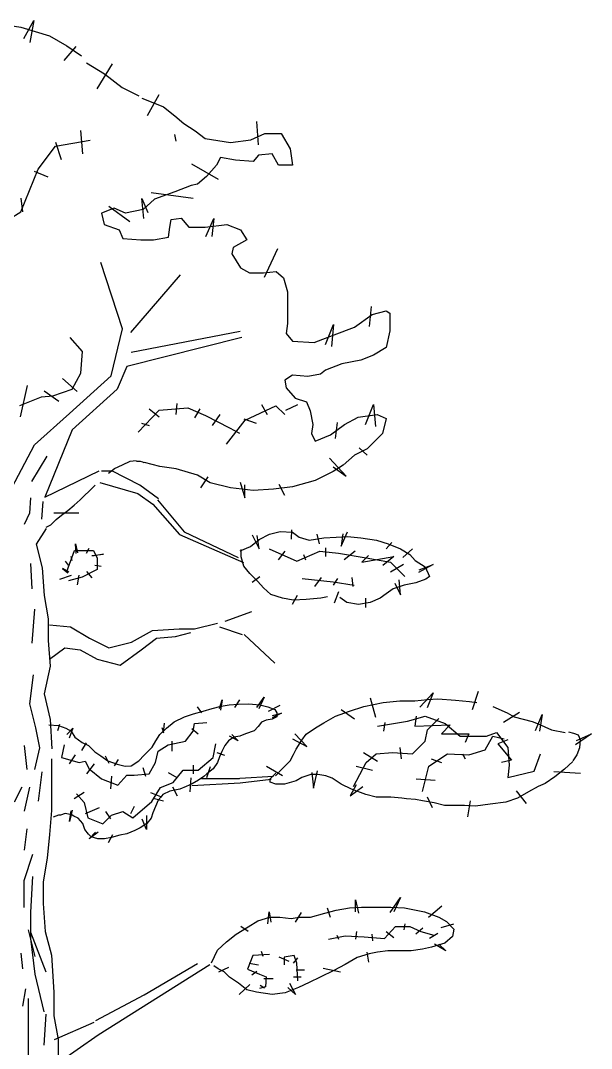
# Model space of a CAD drawing. Extents: x -2.43 to 2.41, y -0.04 to 6.77.
# Drawn here: x 0.241 to 1.861, y 3.659 to 6.574 of the extents above; entities that cross this region are included whole.
import ezdxf

# ---------------------------------------------------------------- set-up
doc = ezdxf.new("R2010")
doc.units = 0
doc.header["$LTSCALE"] = 25
doc.header["$MEASUREMENT"] = 0
doc.layers.get('0').update_dxf_attribs({"linetype": 'CONTINUOUS'})

msp = doc.modelspace()

# ---------------------------------------------------------------- linework, layer by layer
for p, q in [((0.2003, 6.5623), (0.2425, 6.5552)), ((0.2508, 6.5231), (0.2791, 6.5741)), ((0.2791, 6.5741), (0.2678, 6.5117)), ((0.2425, 6.5552), (0.3234, 6.5306)), ((0.3234, 6.5306), (0.3726, 6.5025)), ((0.3726, 6.5025), (0.4148, 6.4743)), ((0.3982, 6.5004), (0.3642, 6.4607)), ((0.4284, 6.4541), (0.4791, 6.4229)), ((0.4591, 6.3802), (0.5027, 6.451)), ((0.4791, 6.4229), (0.5297, 6.3839)), ((0.5297, 6.3839), (0.5765, 6.3605)), ((0.6334, 6.3638), (0.6007, 6.3039)), ((0.5858, 6.3544), (0.6217, 6.34)), ((0.6217, 6.34), (0.6468, 6.3292)), ((0.6468, 6.3292), (0.6791, 6.3041)), ((0.6791, 6.3041), (0.7043, 6.2825)), ((0.7043, 6.2825), (0.7365, 6.261)), ((0.9167, 6.2221), (0.9112, 6.2875)), ((0.4118, 6.2622), (0.4173, 6.1963)), ((0.6777, 6.2513), (0.6816, 6.2318)), ((0.7365, 6.261), (0.7653, 6.2395)), ((0.7653, 6.2395), (0.837, 6.2287)), ((0.8944, 6.2359), (0.9339, 6.2538)), ((0.9339, 6.2538), (0.9806, 6.2538)), ((0.9806, 6.2538), (1.0057, 6.2107)), ((0.2912, 6.1524), (0.3405, 6.2183)), ((0.3405, 6.2183), (0.4392, 6.2347)), ((0.3405, 6.2292), (0.357, 6.1798)), ((0.837, 6.2287), (0.8944, 6.2359)), ((1.0057, 6.2107), (1.0128, 6.1641)), ((0.8083, 6.1856), (0.7975, 6.1641)), ((0.8514, 6.1784), (0.8083, 6.1856)), ((0.916, 6.1928), (0.9016, 6.1748)), ((0.9554, 6.1964), (0.916, 6.1928)), ((0.9734, 6.1641), (0.9554, 6.1964)), ((0.2418, 6.0317), (0.2912, 6.1524)), ((0.726, 6.1676), (0.8023, 6.124)), ((0.7975, 6.1641), (0.7688, 6.1317)), ((0.9016, 6.1748), (0.8514, 6.1784)), ((1.0128, 6.1641), (0.9734, 6.1641)), ((0.2802, 6.1469), (0.3186, 6.1305)), ((0.7688, 6.1317), (0.7437, 6.1102)), ((0.7258, 6.1066), (0.6791, 6.0887)), ((0.7437, 6.1102), (0.7258, 6.1066)), ((0.2418, 6.0701), (0.2473, 6.0317)), ((0.5909, 6.0125), (0.5852, 6.0693)), ((0.5852, 6.0693), (0.6022, 6.0295)), ((0.6217, 6.0671), (0.5894, 6.0384)), ((0.7315, 6.0695), (0.6116, 6.0858)), ((0.6791, 6.0887), (0.6217, 6.0671)), ((0.5069, 6.042), (0.471, 6.0276)), ((0.4918, 6.0477), (0.5517, 6.0041)), ((0.5392, 6.0276), (0.5069, 6.042)), ((0.5894, 6.0384), (0.5392, 6.0276)), ((0.0937, 5.9384), (0.2418, 6.0317)), ((0.471, 6.0276), (0.4782, 5.9953)), ((0.6648, 5.9881), (0.6684, 6.0097)), ((0.6684, 6.0097), (0.6971, 6.0133)), ((0.6971, 6.0133), (0.7186, 5.9881)), ((0.7666, 5.9615), (0.7893, 6.0125)), ((0.7893, 6.0125), (0.7836, 5.9615)), ((0.4782, 5.9953), (0.5213, 5.9809)), ((0.5213, 5.9809), (0.532, 5.9558)), ((0.6612, 5.9594), (0.6648, 5.9881)), ((0.7186, 5.9881), (0.7653, 5.9881)), ((0.7653, 5.9881), (0.8263, 5.9953)), ((0.8263, 5.9953), (0.8657, 5.9809)), ((0.8657, 5.9809), (0.8837, 5.9522)), ((0.532, 5.9558), (0.5823, 5.9522)), ((0.5823, 5.9522), (0.6181, 5.9522)), ((0.6181, 5.9522), (0.6612, 5.9594)), ((0.8837, 5.9522), (0.8442, 5.9307)), ((0.8442, 5.9307), (0.8406, 5.9127)), ((0.933, 5.846), (0.9712, 5.9278)), ((0.8406, 5.9127), (0.8657, 5.8732)), ((0.5307, 5.6997), (0.4689, 5.8876)), ((0.8657, 5.8732), (0.8908, 5.8589)), ((0.9303, 5.8589), (0.9662, 5.8624)), ((0.9662, 5.8624), (0.9877, 5.8445)), ((0.6937, 5.853), (0.5529, 5.6898)), ((0.8908, 5.8589), (0.9303, 5.8589)), ((0.9877, 5.8445), (0.9985, 5.805)), ((0.9985, 5.805), (0.9985, 5.7655)), ((0.9985, 5.7655), (0.9985, 5.7152)), ((1.2315, 5.7062), (1.2371, 5.7629)), ((1.2389, 5.7404), (1.2784, 5.7511)), ((1.2784, 5.7511), (1.2891, 5.744)), ((1.2891, 5.744), (1.2891, 5.6937)), ((0.9985, 5.7152), (0.9949, 5.6865)), ((1.1887, 5.7045), (1.2389, 5.7404)), ((0.4986, 5.5662), (0.5307, 5.6997)), ((0.8642, 5.6923), (0.5554, 5.6329)), ((0.9949, 5.6865), (1.0128, 5.665)), ((1.1068, 5.6551), (1.1294, 5.7119)), ((1.1294, 5.7119), (1.1238, 5.6495)), ((1.1313, 5.6829), (1.1887, 5.7045)), ((1.2891, 5.6937), (1.2784, 5.647)), ((0.4171, 5.6354), (0.3825, 5.675)), ((0.8691, 5.675), (0.5431, 5.5934)), ((1.0128, 5.665), (1.0738, 5.6614)), ((1.0738, 5.6614), (1.1313, 5.6829)), ((0.4121, 5.5736), (0.4171, 5.6354)), ((1.2784, 5.647), (1.2425, 5.6255)), ((1.1528, 5.6003), (1.1061, 5.5824)), ((1.2066, 5.6111), (1.1528, 5.6003)), ((1.2425, 5.6255), (1.2066, 5.6111)), ((0.3874, 5.5291), (0.4121, 5.5736)), ((0.5431, 5.5934), (0.5159, 5.5291)), ((1.0918, 5.5716), (1.0559, 5.5644)), ((1.1061, 5.5824), (1.0918, 5.5716)), ((0.4022, 5.5217), (0.3602, 5.5588)), ((0.38, 5.4599), (0.4986, 5.5662)), ((1.0128, 5.568), (0.9913, 5.5537)), ((0.9913, 5.5537), (0.9949, 5.5321)), ((1.0559, 5.5644), (1.0128, 5.568)), ((0.2417, 5.45), (0.2614, 5.539)), ((0.3084, 5.5242), (0.3504, 5.4945)), ((0.3331, 5.5093), (0.3874, 5.5291)), ((0.5159, 5.5291), (0.3874, 5.4129)), ((0.9949, 5.5321), (1.02, 5.5034)), ((0.2392, 5.4821), (0.301, 5.5069)), ((0.301, 5.5069), (0.3331, 5.5093)), ((0.6846, 5.488), (0.6815, 5.4568)), ((0.8782, 5.4411), (0.9657, 5.4818)), ((0.9251, 5.4849), (0.9407, 5.4568)), ((0.9657, 5.4818), (0.9907, 5.4568)), ((0.9938, 5.4693), (1.0281, 5.4849)), ((1.02, 5.5034), (1.0523, 5.4926)), ((1.0523, 5.4926), (1.0631, 5.4675)), ((1.2201, 5.4282), (1.2428, 5.485)), ((1.2428, 5.485), (1.2485, 5.4226)), ((0.2812, 5.3709), (0.38, 5.4599)), ((0.5753, 5.4068), (0.6347, 5.4693)), ((0.6065, 5.4724), (0.6347, 5.4505)), ((0.6347, 5.4693), (0.7159, 5.4755)), ((0.7159, 5.4755), (0.7658, 5.4536)), ((0.7502, 5.4724), (0.7346, 5.4474)), ((0.7658, 5.4536), (0.8345, 5.4193)), ((0.8064, 5.4568), (0.7846, 5.4255)), ((1.0631, 5.4675), (1.0703, 5.428)), ((1.1994, 5.4495), (1.2533, 5.4567)), ((1.2533, 5.4567), (1.2784, 5.4459)), ((0.5847, 5.4318), (0.6065, 5.4255)), ((0.8252, 5.3724), (0.8782, 5.4411)), ((0.8751, 5.4443), (0.9095, 5.4318)), ((1.0703, 5.428), (1.0667, 5.4029)), ((1.1205, 5.3993), (1.16, 5.428)), ((1.1351, 5.3885), (1.1408, 5.4339)), ((1.16, 5.428), (1.1994, 5.4495)), ((1.2784, 5.4459), (1.2676, 5.4029)), ((0.3874, 5.4129), (0.3108, 5.2225)), ((0.8345, 5.4193), (0.8626, 5.4036)), ((1.0667, 5.4029), (1.0774, 5.3813)), ((1.0774, 5.3813), (1.1205, 5.3993)), ((1.2676, 5.4029), (1.2246, 5.3598)), ((0.1799, 5.1805), (0.2812, 5.3709)), ((0.2735, 5.2669), (0.3165, 5.3386)), ((1.1887, 5.3418), (1.1564, 5.3131)), ((1.2246, 5.3598), (1.1887, 5.3418)), ((1.2021, 5.362), (1.2247, 5.3414)), ((0.508, 5.3039), (0.5302, 5.3142)), ((0.5302, 5.3142), (0.5524, 5.3244)), ((0.5524, 5.3244), (0.5694, 5.3261)), ((0.5699, 5.3249), (0.5748, 5.3249)), ((0.5748, 5.3249), (0.5811, 5.3242)), ((0.5811, 5.3242), (0.5873, 5.3221)), ((0.5873, 5.3221), (0.5915, 5.3207)), ((0.6361, 5.3095), (0.593, 5.3203)), ((0.6827, 5.3023), (0.6361, 5.3095)), ((1.1651, 5.2817), (1.1178, 5.3332)), ((1.1564, 5.3131), (1.1277, 5.2951)), ((1.1281, 5.3085), (1.1651, 5.2817)), ((0.3108, 5.2225), (0.464, 5.2967)), ((0.4714, 5.2967), (0.5011, 5.2967)), ((0.491, 5.2903), (0.508, 5.3039)), ((0.5798, 5.2562), (0.5004, 5.2971)), ((0.7437, 5.2844), (0.6827, 5.3023)), ((0.7796, 5.2628), (0.7437, 5.2844)), ((0.7723, 5.2797), (0.7517, 5.2488)), ((1.1277, 5.2951), (1.0774, 5.27)), ((0.4364, 5.2391), (0.4535, 5.2562)), ((0.4663, 5.2636), (0.5739, 5.2331)), ((0.6328, 5.2176), (0.5798, 5.2562)), ((0.837, 5.2485), (0.7796, 5.2628)), ((0.9016, 5.2413), (0.837, 5.2485)), ((0.8648, 5.2653), (0.8772, 5.22)), ((0.8772, 5.22), (0.8772, 5.257)), ((1.0128, 5.2521), (0.959, 5.2449)), ((0.9738, 5.2591), (0.9903, 5.2282)), ((1.0774, 5.27), (1.0128, 5.2521)), ((0.27, 5.2204), (0.2664, 5.1774)), ((0.4109, 5.2152), (0.4228, 5.2272)), ((0.4228, 5.2272), (0.4364, 5.2391)), ((0.5739, 5.2331), (0.617, 5.2026)), ((0.959, 5.2449), (0.9016, 5.2413)), ((0.3022, 5.1595), (0.3058, 5.2096)), ((0.3751, 5.1845), (0.3938, 5.1999)), ((0.3938, 5.1999), (0.4109, 5.2152)), ((0.617, 5.2026), (0.6923, 5.1164)), ((0.6297, 5.2152), (0.7051, 5.124)), ((0.2664, 5.1774), (0.252, 5.1451)), ((0.3359, 5.1781), (0.4068, 5.1781)), ((0.3427, 5.159), (0.358, 5.1709)), ((0.358, 5.1709), (0.3751, 5.1845)), ((0.3138, 5.1336), (0.2859, 5.0889)), ((0.3137, 5.1368), (0.3273, 5.1436)), ((0.3273, 5.1436), (0.3427, 5.159)), ((0.6923, 5.1164), (0.8736, 5.0374)), ((0.7051, 5.124), (0.8582, 5.0515)), ((0.8936, 5.0821), (0.9183, 5.1027)), ((0.8987, 5.1152), (0.9182, 5.0762)), ((0.9182, 5.0762), (0.9129, 5.1134)), ((0.9183, 5.1027), (0.9471, 5.1171)), ((0.9471, 5.1171), (0.9779, 5.1253)), ((0.9779, 5.1253), (1.0129, 5.1233)), ((1.0104, 5.1294), (1.0087, 5.1028)), ((1.0129, 5.1233), (1.0314, 5.1089)), ((1.0314, 5.1089), (1.0602, 5.1006)), ((1.0602, 5.1006), (1.1013, 5.1068)), ((1.0814, 5.117), (1.0885, 5.0904)), ((1.1013, 5.1068), (1.1363, 5.1089)), ((1.1363, 5.1089), (1.1692, 5.1109)), ((1.1506, 5.0833), (1.1683, 5.1241)), ((1.1559, 5.1188), (1.1506, 5.0833)), ((1.1692, 5.1109), (1.2062, 5.1068)), ((1.2062, 5.1068), (1.2514, 5.1006)), ((0.2859, 5.0889), (0.3026, 5.0219)), ((0.3996, 5.0626), (0.3969, 5.0898)), ((0.3969, 5.0898), (0.403, 5.0646)), ((0.4289, 5.0639), (0.4357, 5.0775)), ((0.8648, 5.0698), (0.8936, 5.0821)), ((0.8669, 5.0533), (0.8669, 5.0739)), ((0.9469, 5.0756), (1.025, 5.0412)), ((1.1062, 5.0787), (1.1062, 5.0537)), ((1.2514, 5.1006), (1.2844, 5.0903)), ((1.2942, 5.0939), (1.2783, 5.0762)), ((1.2844, 5.0903), (1.3193, 5.0759)), ((1.3193, 5.0759), (1.346, 5.0595)), ((1.3261, 5.0513), (1.3527, 5.0762)), ((0.3725, 5.0117), (0.3941, 5.0712)), ((0.384, 5.0544), (0.3867, 5.0428)), ((0.3941, 5.0712), (0.4482, 5.0712)), ((0.4438, 5.0571), (0.4765, 5.0605)), ((0.4765, 5.0605), (0.4459, 5.0551)), ((0.4482, 5.0712), (0.4591, 5.0496)), ((0.4591, 5.0496), (0.4591, 5.0171)), ((0.8751, 5.0265), (0.8669, 5.0533)), ((0.9907, 5.0693), (0.9719, 5.0443)), ((1.025, 5.0412), (1.0906, 5.0693)), ((1.0438, 5.06), (1.05, 5.0443)), ((1.0906, 5.0693), (1.1437, 5.0631)), ((1.1437, 5.0631), (1.2218, 5.0506)), ((1.1905, 5.0693), (1.1593, 5.0443)), ((1.228, 5.0568), (1.2093, 5.0381)), ((1.2093, 5.0381), (1.2998, 5.0537)), ((1.2218, 5.0506), (1.2905, 5.0381)), ((1.2998, 5.0537), (1.2686, 5.0287)), ((1.346, 5.0595), (1.3604, 5.043)), ((0.27, 5.0341), (0.2735, 4.9624)), ((0.3026, 5.0219), (0.3082, 4.9438)), ((0.3786, 5.0095), (0.3602, 5.0197)), ((0.3602, 5.0197), (0.3752, 5.0075)), ((0.3684, 5.0408), (0.3765, 5.0292)), ((0.4591, 5.0171), (0.4158, 4.9954)), ((0.452, 5.0292), (0.4704, 5.0265)), ((0.8916, 5.006), (0.8751, 5.0265)), ((1.2905, 5.0381), (1.3311, 4.9975)), ((1.3279, 5.0318), (1.2905, 5.01)), ((1.3604, 5.043), (1.3892, 5.0245)), ((1.4113, 5.0318), (1.3705, 5.0087)), ((1.3723, 5.0158), (1.4113, 5.0318)), ((1.3892, 5.0245), (1.4016, 4.9977)), ((0.3854, 5), (0.352, 4.9884)), ((0.4158, 4.9954), (0.3779, 4.9846)), ((0.4071, 5.0007), (0.4017, 4.9741)), ((0.4282, 5.0116), (0.4432, 4.9939)), ((0.9142, 4.9833), (0.8916, 5.006)), ((0.92, 4.9963), (0.8987, 4.9803)), ((1.0406, 4.9912), (1.1281, 4.9819)), ((1.0937, 4.9944), (1.075, 4.9694)), ((1.1406, 4.9912), (1.1281, 4.9725)), ((1.1812, 4.9944), (1.1843, 4.9694)), ((1.319, 4.9449), (1.3155, 4.9874)), ((1.3913, 4.9895), (1.3625, 4.9792)), ((1.4016, 4.9977), (1.3913, 4.9895)), ((0.9306, 4.9648), (0.9142, 4.9833)), ((0.9512, 4.9463), (0.9306, 4.9648)), ((1.1281, 4.9819), (1.1874, 4.9725)), ((1.2987, 4.9627), (1.2782, 4.9483)), ((1.3296, 4.973), (1.2987, 4.9627)), ((1.3031, 4.9786), (1.319, 4.9449)), ((1.3625, 4.9792), (1.3296, 4.973)), ((0.3082, 4.9438), (0.3194, 4.8768)), ((0.9841, 4.936), (0.9512, 4.9463)), ((1.015, 4.9298), (0.9841, 4.936)), ((1.0264, 4.9431), (1.0122, 4.9182)), ((1.052, 4.9319), (1.015, 4.9298)), ((1.0931, 4.936), (1.052, 4.9319)), ((1.1116, 4.9401), (1.0931, 4.936)), ((1.1435, 4.9537), (1.131, 4.9218)), ((1.1671, 4.9236), (1.1466, 4.938)), ((1.2197, 4.936), (1.2197, 4.9094)), ((1.2617, 4.936), (1.2329, 4.9236)), ((1.2782, 4.9483), (1.2617, 4.936)), ((0.2807, 4.9051), (0.2735, 4.8084)), ((0.8217, 4.8709), (0.8975, 4.8979)), ((1.2, 4.9175), (1.1671, 4.9236)), ((1.2329, 4.9236), (1.2, 4.9175)), ((0.3194, 4.8768), (0.3194, 4.8154)), ((0.3238, 4.86), (0.3833, 4.8546)), ((0.3833, 4.8546), (0.4374, 4.8221)), ((0.5565, 4.8113), (0.616, 4.8438)), ((0.616, 4.8438), (0.6918, 4.8492)), ((0.6918, 4.8492), (0.7351, 4.8492)), ((0.7351, 4.8492), (0.8001, 4.8654)), ((0.8055, 4.8546), (0.8704, 4.8329)), ((0.3194, 4.8154), (0.325, 4.7428)), ((0.4374, 4.8221), (0.4915, 4.795)), ((0.4915, 4.795), (0.5565, 4.8113)), ((0.5836, 4.7896), (0.6269, 4.8221)), ((0.6269, 4.8221), (0.681, 4.8275)), ((0.681, 4.8275), (0.7243, 4.8384)), ((0.8758, 4.8329), (0.9624, 4.7517)), ((0.3238, 4.7625), (0.3671, 4.795)), ((0.3671, 4.795), (0.4104, 4.7896)), ((0.4104, 4.7896), (0.4591, 4.7625)), ((0.524, 4.7463), (0.5836, 4.7896)), ((0.4591, 4.7625), (0.524, 4.7463)), ((0.325, 4.7428), (0.3082, 4.6646)), ((0.2771, 4.7188), (0.2664, 4.6364)), ((0.3082, 4.6646), (0.325, 4.592)), ((1.3737, 4.6271), (1.4117, 4.6676)), ((1.4117, 4.6676), (1.3951, 4.6248)), ((1.5233, 4.62), (1.54, 4.6723)), ((0.2664, 4.6364), (0.2843, 4.5683)), ((0.806, 4.6231), (0.8135, 4.6472)), ((0.8135, 4.6472), (0.809, 4.6186)), ((0.8496, 4.6261), (0.8631, 4.6472)), ((0.8586, 4.6351), (0.8887, 4.6366)), ((0.8887, 4.6366), (0.9203, 4.6336)), ((0.9112, 4.6261), (0.9323, 4.6547)), ((0.9323, 4.6547), (0.9172, 4.6216)), ((1.2149, 4.6285), (1.2698, 4.6395)), ((1.2335, 4.6533), (1.2478, 4.5986)), ((1.2698, 4.6395), (1.3174, 4.645)), ((1.3174, 4.645), (1.3595, 4.645)), ((1.3595, 4.645), (1.3961, 4.6487)), ((1.3961, 4.6487), (1.4254, 4.6505)), ((1.4254, 4.6505), (1.4749, 4.6469)), ((1.4749, 4.6469), (1.5151, 4.6432)), ((1.5151, 4.6432), (1.5353, 4.6395)), ((0.7067, 4.599), (0.7323, 4.608)), ((0.7323, 4.608), (0.7594, 4.6156)), ((0.7428, 4.6276), (0.7549, 4.611)), ((0.7594, 4.6156), (0.7849, 4.6231)), ((0.7849, 4.6231), (0.8105, 4.6291)), ((0.8105, 4.6291), (0.833, 4.6336)), ((0.833, 4.6336), (0.8586, 4.6351)), ((0.9203, 4.6336), (0.9428, 4.6276)), ((0.9428, 4.6276), (0.9624, 4.6201)), ((0.9443, 4.6156), (0.9774, 4.6321)), ((0.9819, 4.6095), (0.9548, 4.596)), ((0.9563, 4.6035), (0.9819, 4.6095)), ((0.9624, 4.6201), (0.9684, 4.611)), ((0.9684, 4.611), (0.9684, 4.599)), ((1.1343, 4.601), (1.1746, 4.6157)), ((1.1504, 4.62), (1.1884, 4.5939)), ((1.1746, 4.6157), (1.2149, 4.6285)), ((1.5811, 4.6285), (1.6213, 4.6102)), ((1.6112, 4.5844), (1.6563, 4.6129)), ((1.6213, 4.6102), (1.6415, 4.5992)), ((0.325, 4.592), (0.3305, 4.5083)), ((0.3519, 4.5779), (0.3459, 4.5599)), ((0.6466, 4.5539), (0.6496, 4.5809)), ((0.6556, 4.5674), (0.6767, 4.5855)), ((0.6767, 4.5855), (0.7067, 4.599)), ((0.7309, 4.5587), (0.7345, 4.58)), ((0.7345, 4.58), (0.77, 4.5836)), ((0.9248, 4.584), (0.9157, 4.5719)), ((0.9383, 4.59), (0.9248, 4.584)), ((0.9548, 4.593), (0.9383, 4.59)), ((0.9684, 4.599), (0.9548, 4.593)), ((1.0776, 4.568), (1.1014, 4.5827)), ((1.1014, 4.5827), (1.1343, 4.601)), ((1.2536, 4.5729), (1.3389, 4.5871)), ((1.2749, 4.5836), (1.2713, 4.5587)), ((1.3389, 4.5871), (1.3887, 4.6014)), ((1.3638, 4.6014), (1.3602, 4.5729)), ((1.3887, 4.6014), (1.4456, 4.58)), ((1.3958, 4.5622), (1.4278, 4.5942)), ((1.4456, 4.58), (1.4882, 4.5444)), ((1.6415, 4.5992), (1.6927, 4.5864)), ((1.6927, 4.5864), (1.7092, 4.579)), ((1.7015, 4.5606), (1.7205, 4.6058)), ((1.7092, 4.579), (1.7477, 4.5625)), ((1.7205, 4.6058), (1.7134, 4.5582)), ((0.2843, 4.5683), (0.295, 4.511)), ((0.3218, 4.5764), (0.3489, 4.5749)), ((0.3489, 4.5749), (0.37, 4.5674)), ((0.37, 4.5674), (0.385, 4.5584)), ((0.373, 4.5493), (0.3895, 4.5674)), ((0.3895, 4.5674), (0.379, 4.5388)), ((0.385, 4.5584), (0.3955, 4.5418)), ((0.6256, 4.5313), (0.6361, 4.5493)), ((0.6361, 4.5493), (0.6556, 4.5674)), ((0.6421, 4.5689), (0.6466, 4.5539)), ((0.7096, 4.5302), (0.7309, 4.5587)), ((0.7273, 4.5658), (0.7451, 4.5515)), ((0.8406, 4.5493), (0.8586, 4.5313)), ((0.8797, 4.5508), (0.8631, 4.5448)), ((0.9037, 4.5599), (0.8797, 4.5508)), ((0.9157, 4.5719), (0.9037, 4.5599)), ((1.053, 4.5154), (1.0198, 4.5511)), ((1.0391, 4.5332), (1.052, 4.5497)), ((1.052, 4.5497), (1.0776, 4.568)), ((1.3602, 4.5729), (1.4598, 4.5765)), ((1.3887, 4.5302), (1.3958, 4.5622)), ((1.4598, 4.5765), (1.4349, 4.5515)), ((1.4349, 4.5515), (1.5131, 4.5515)), ((1.5131, 4.5515), (1.5025, 4.5266)), ((1.5629, 4.5444), (1.5913, 4.5551)), ((1.5913, 4.5551), (1.6233, 4.5124)), ((1.7477, 4.5625), (1.7861, 4.5552)), ((1.7953, 4.557), (1.8099, 4.5534)), ((1.8099, 4.5534), (1.8227, 4.5479)), ((1.8606, 4.5511), (1.8155, 4.5202)), ((1.8179, 4.5321), (1.8606, 4.5511)), ((0.3647, 4.5195), (0.3576, 4.484)), ((0.3955, 4.5418), (0.4166, 4.5268)), ((0.4151, 4.5042), (0.4286, 4.5253)), ((0.4166, 4.5268), (0.4346, 4.5177)), ((0.615, 4.5132), (0.6256, 4.5313)), ((0.6313, 4.5017), (0.6598, 4.5195)), ((0.6598, 4.5195), (0.7096, 4.5302)), ((0.6705, 4.5302), (0.6705, 4.5017)), ((0.7878, 4.484), (0.7949, 4.5231)), ((0.8315, 4.5313), (0.821, 4.5177)), ((0.8466, 4.5418), (0.8315, 4.5313)), ((0.8586, 4.5313), (0.8345, 4.5448)), ((0.8631, 4.5448), (0.8466, 4.5418)), ((1.0126, 4.5368), (1.053, 4.5154)), ((1.0227, 4.5076), (1.0391, 4.5332)), ((1.3531, 4.4946), (1.3887, 4.5302)), ((1.4882, 4.5444), (1.5629, 4.5444)), ((1.5593, 4.5053), (1.5807, 4.5444)), ((1.5807, 4.5444), (1.6127, 4.5373)), ((1.6233, 4.5338), (1.5949, 4.5231)), ((1.5949, 4.5231), (1.634, 4.4768)), ((1.8227, 4.5479), (1.8282, 4.5351)), ((1.8282, 4.5351), (1.8264, 4.5112)), ((0.252, 4.5182), (0.2592, 4.4501)), ((0.295, 4.511), (0.2807, 4.4501)), ((0.3967, 4.4911), (0.3789, 4.4662)), ((0.4346, 4.5177), (0.4526, 4.4997)), ((0.4526, 4.4997), (0.4692, 4.4891)), ((0.5774, 4.4741), (0.5925, 4.4906)), ((0.5925, 4.4906), (0.615, 4.5132)), ((0.6242, 4.4697), (0.6313, 4.5017)), ((0.7985, 4.4982), (0.8195, 4.4906)), ((0.812, 4.5012), (0.806, 4.4861)), ((0.821, 4.5177), (0.812, 4.5012)), ((1.0062, 4.4746), (1.0153, 4.4929)), ((1.0153, 4.4929), (1.0227, 4.5076)), ((1.2145, 4.4982), (1.2536, 4.4733)), ((1.2216, 4.4697), (1.25, 4.4946)), ((1.25, 4.4946), (1.2962, 4.4982)), ((1.2962, 4.4982), (1.3531, 4.4946)), ((1.3176, 4.5124), (1.3211, 4.4804)), ((1.3993, 4.4591), (1.4527, 4.4946)), ((1.4527, 4.4946), (1.5131, 4.4911)), ((1.4953, 4.4946), (1.5025, 4.4804)), ((1.5131, 4.4911), (1.5593, 4.5053)), ((1.6233, 4.5124), (1.6269, 4.4626)), ((1.698, 4.4448), (1.7158, 4.4946)), ((1.8191, 4.4911), (1.8081, 4.4746)), ((1.8264, 4.5112), (1.8191, 4.4911)), ((0.3297, 4.4802), (0.3297, 4.3945)), ((0.3576, 4.484), (0.4074, 4.4697)), ((0.4074, 4.4697), (0.4251, 4.4733)), ((0.4251, 4.4733), (0.4358, 4.4519)), ((0.45, 4.4662), (0.4287, 4.4377)), ((0.4692, 4.4891), (0.4887, 4.4741)), ((0.4812, 4.4891), (0.4917, 4.4681)), ((0.4887, 4.4741), (0.5158, 4.4651)), ((0.5083, 4.4606), (0.5188, 4.4786)), ((0.5158, 4.4651), (0.5383, 4.459)), ((0.5383, 4.459), (0.5549, 4.4606)), ((0.5549, 4.4606), (0.5774, 4.4741)), ((0.6065, 4.4377), (0.6242, 4.4697)), ((0.7309, 4.4626), (0.7309, 4.4377)), ((0.7451, 4.4484), (0.7878, 4.484)), ((0.8, 4.4696), (0.7879, 4.4515)), ((0.806, 4.4861), (0.8, 4.4696)), ((0.9842, 4.4526), (1.0062, 4.4746)), ((1.186, 4.4021), (1.2216, 4.4697)), ((1.4065, 4.4804), (1.4349, 4.4697)), ((1.634, 4.4768), (1.6056, 4.4697)), ((1.6269, 4.4626), (1.6233, 4.427)), ((1.8081, 4.4727), (1.7843, 4.4507)), ((0.3022, 4.4429), (0.2914, 4.3605)), ((0.4358, 4.4519), (0.4714, 4.4235)), ((0.5176, 4.4057), (0.5425, 4.4341)), ((0.5425, 4.4341), (0.5638, 4.4341)), ((0.5638, 4.4341), (0.6065, 4.4377)), ((0.5887, 4.4555), (0.5958, 4.4306)), ((0.6598, 4.4413), (0.6847, 4.427)), ((0.674, 4.4128), (0.7025, 4.4484)), ((0.7025, 4.4484), (0.7451, 4.4484)), ((0.7699, 4.438), (0.7609, 4.4305)), ((0.7789, 4.4575), (0.7684, 4.4259)), ((0.7879, 4.4515), (0.7699, 4.438)), ((0.9841, 4.4322), (0.939, 4.4584)), ((0.9494, 4.4232), (0.9659, 4.4397)), ((0.9641, 4.4324), (0.9842, 4.4526)), ((1.0648, 4.4361), (1.0391, 4.4269)), ((1.0849, 4.4361), (1.0648, 4.4361)), ((1.0673, 4.4418), (1.072, 4.3966)), ((1.072, 4.3966), (1.0839, 4.4465)), ((1.1069, 4.4324), (1.0849, 4.4361)), ((1.1252, 4.4251), (1.1069, 4.4324)), ((1.1931, 4.4591), (1.2393, 4.4484)), ((1.3816, 4.3879), (1.3993, 4.4591)), ((1.6233, 4.427), (1.698, 4.4448)), ((1.7537, 4.4441), (1.8297, 4.4394)), ((1.7843, 4.4507), (1.7568, 4.4287)), ((0.4714, 4.4235), (0.5176, 4.4057)), ((0.4998, 4.4306), (0.4962, 4.395)), ((0.6385, 4.3986), (0.674, 4.4128)), ((0.7278, 4.4094), (0.7113, 4.4019)), ((0.7248, 4.4259), (0.7218, 4.3868)), ((0.7275, 4.405), (0.8646, 4.4121)), ((0.7458, 4.4199), (0.7278, 4.4094)), ((0.7609, 4.4305), (0.7458, 4.4199)), ((0.7547, 4.4246), (0.8625, 4.4244)), ((0.8634, 4.4251), (0.9591, 4.431)), ((0.8646, 4.4121), (0.952, 4.4227)), ((0.9494, 4.4141), (0.9494, 4.4232)), ((0.9659, 4.4086), (0.9494, 4.4141)), ((0.9897, 4.4086), (0.9659, 4.4086)), ((1.0227, 4.4177), (0.9897, 4.4086)), ((1.0391, 4.4269), (1.0227, 4.4177)), ((1.1508, 4.4086), (1.1252, 4.4251)), ((1.1801, 4.3939), (1.1508, 4.4086)), ((1.1932, 4.4061), (1.1765, 4.3752)), ((1.3638, 4.4235), (1.4171, 4.4199)), ((1.7294, 4.4104), (1.7092, 4.4013)), ((1.7568, 4.4287), (1.7294, 4.4104)), ((0.2449, 4.3999), (0.2234, 4.3569)), ((0.2664, 4.3999), (0.252, 4.3319)), ((0.3297, 4.3945), (0.3297, 4.3333)), ((0.4216, 4.3843), (0.3931, 4.3666)), ((0.4002, 4.3808), (0.4216, 4.3559)), ((0.61, 4.3843), (0.6385, 4.3737)), ((0.6136, 4.3594), (0.6385, 4.3986)), ((0.6451, 4.3793), (0.6391, 4.3718)), ((0.6646, 4.3883), (0.6451, 4.3793)), ((0.6932, 4.3943), (0.6646, 4.3883)), ((0.6722, 4.4004), (0.6857, 4.3748)), ((0.7113, 4.4019), (0.6932, 4.3943)), ((1.1765, 4.3752), (1.2122, 4.4013)), ((1.2204, 4.3793), (1.1801, 4.3939)), ((1.2497, 4.3719), (1.2204, 4.3793)), ((1.6468, 4.3895), (1.6753, 4.3538)), ((1.6818, 4.3866), (1.6506, 4.3683)), ((1.7092, 4.4013), (1.6818, 4.3866)), ((0.4216, 4.3559), (0.4322, 4.3132)), ((0.5638, 4.3452), (0.5531, 4.3239)), ((0.5602, 4.3132), (0.6136, 4.3594)), ((0.6241, 4.3447), (0.6165, 4.3266)), ((0.618, 4.3688), (0.6466, 4.3612)), ((0.6316, 4.3627), (0.6241, 4.3447)), ((0.6391, 4.3718), (0.6316, 4.3627)), ((1.2918, 4.3719), (1.2497, 4.3719)), ((1.3229, 4.3683), (1.2918, 4.3719)), ((1.3357, 4.3664), (1.3229, 4.3683)), ((1.3614, 4.3646), (1.3357, 4.3664)), ((1.3815, 4.3609), (1.3614, 4.3646)), ((1.4145, 4.3554), (1.3815, 4.3609)), ((1.3951, 4.3728), (1.4093, 4.3419)), ((1.4437, 4.3481), (1.4145, 4.3554)), ((1.473, 4.3481), (1.4437, 4.3481)), ((1.5005, 4.3481), (1.473, 4.3481)), ((1.5316, 4.3463), (1.5005, 4.3481)), ((1.5162, 4.3609), (1.5091, 4.3158)), ((1.5737, 4.3518), (1.5316, 4.3463)), ((1.6177, 4.3573), (1.5737, 4.3518)), ((1.6506, 4.3683), (1.6177, 4.3573)), ((0.3297, 4.3333), (0.3236, 4.2659)), ((0.3414, 4.3176), (0.3339, 4.3146)), ((0.3489, 4.3206), (0.3414, 4.3176)), ((0.3549, 4.3206), (0.3489, 4.3206)), ((0.3684, 4.3251), (0.3549, 4.3206)), ((0.3775, 4.3236), (0.3684, 4.3251)), ((0.385, 4.3221), (0.3775, 4.3236)), ((0.388, 4.3341), (0.3805, 4.3025)), ((0.3805, 4.3025), (0.385, 4.3326)), ((0.3925, 4.3176), (0.385, 4.3221)), ((0.4045, 4.3116), (0.3925, 4.3176)), ((0.4642, 4.3416), (0.4251, 4.3239)), ((0.4749, 4.2954), (0.4998, 4.3203)), ((0.482, 4.331), (0.4962, 4.3096)), ((0.4998, 4.3203), (0.5318, 4.331)), ((0.5318, 4.331), (0.5602, 4.3132)), ((0.5985, 4.3191), (0.5985, 4.28)), ((0.6165, 4.3266), (0.612, 4.3116)), ((0.4181, 4.2965), (0.4045, 4.3116)), ((0.4241, 4.28), (0.4181, 4.2965)), ((0.4322, 4.3132), (0.4749, 4.2954)), ((0.6, 4.2965), (0.5804, 4.2845)), ((0.5985, 4.28), (0.5865, 4.3086)), ((0.612, 4.3116), (0.6, 4.2965)), ((0.2592, 4.2817), (0.252, 4.2208)), ((0.3236, 4.2659), (0.3174, 4.1985)), ((0.4346, 4.2664), (0.4241, 4.28)), ((0.4421, 4.2589), (0.4346, 4.2664)), ((0.4617, 4.2724), (0.4361, 4.2529)), ((0.4361, 4.2529), (0.4542, 4.2724)), ((0.4602, 4.2529), (0.4421, 4.2589)), ((0.4993, 4.2574), (0.4797, 4.2529)), ((0.5023, 4.2649), (0.4902, 4.2423)), ((0.5233, 4.2634), (0.4993, 4.2574)), ((0.5429, 4.2679), (0.5233, 4.2634)), ((0.5654, 4.277), (0.5429, 4.2679)), ((0.5804, 4.2845), (0.5654, 4.277)), ((0.4797, 4.2529), (0.4602, 4.2529)), ((0.2757, 4.2092), (0.2505, 4.1337)), ((0.3174, 4.1985), (0.3052, 4.1312)), ((0.2757, 4.1463), (0.2694, 4.0456)), ((0.2505, 4.1337), (0.2505, 4.0582)), ((0.3052, 4.1312), (0.3052, 4.0699)), ((1.2896, 4.0443), (1.3194, 4.087)), ((1.3194, 4.087), (1.3003, 4.0465)), ((0.3052, 4.0699), (0.3113, 3.9903)), ((1.1108, 4.0571), (1.1193, 4.0315)), ((1.1363, 4.0507), (1.1746, 4.0571)), ((1.1746, 4.0571), (1.2087, 4.0593)), ((1.1917, 4.0465), (1.1917, 4.0806)), ((1.1917, 4.0806), (1.2002, 4.0422)), ((1.2087, 4.0593), (1.2598, 4.0593)), ((1.2598, 4.0593), (1.2917, 4.0593)), ((1.2917, 4.0593), (1.3301, 4.0571)), ((1.3301, 4.0571), (1.3876, 4.0465)), ((1.3982, 4.0315), (1.4365, 4.0635)), ((0.2694, 4.0456), (0.2694, 3.9702)), ((0.9149, 4.0209), (0.9489, 4.0315)), ((0.9426, 4.0124), (0.9468, 4.0465)), ((0.9468, 4.0465), (0.9511, 4.0166)), ((0.9489, 4.0315), (0.9766, 4.0315)), ((0.9766, 4.0315), (1.0086, 4.0273)), ((1.0086, 4.0273), (1.032, 4.0315)), ((1.0213, 4.0166), (1.0384, 4.0443)), ((1.032, 4.0315), (1.0639, 4.0315)), ((1.0639, 4.0315), (1.1044, 4.0422)), ((1.1044, 4.0422), (1.1363, 4.0507)), ((1.3876, 4.0465), (1.428, 4.0315)), ((1.428, 4.0315), (1.4493, 4.0188)), ((0.2631, 3.9953), (0.282, 3.9198)), ((0.8531, 3.9825), (0.8872, 4.0038)), ((0.8659, 4.006), (0.8872, 3.9911)), ((0.8872, 4.0038), (0.9149, 4.0209)), ((1.2735, 3.9707), (1.3048, 4.0045)), ((1.3048, 4.0045), (1.3458, 4.0045)), ((1.3314, 4.0118), (1.3289, 3.9949)), ((1.3458, 4.0045), (1.3772, 3.99)), ((1.382, 3.9997), (1.3627, 3.9828)), ((1.4344, 4.0017), (1.4706, 4.0124)), ((1.4493, 4.0188), (1.4706, 3.9975)), ((1.4706, 3.9975), (1.4663, 3.9761)), ((0.2694, 3.989), (0.3134, 3.8758)), ((0.2694, 3.9702), (0.282, 3.8695)), ((0.3113, 3.9903), (0.3297, 3.9229)), ((0.8255, 3.9612), (0.8531, 3.9825)), ((1.1144, 3.9683), (1.1626, 3.978)), ((1.1385, 3.9804), (1.1433, 3.9683)), ((1.1626, 3.978), (1.2156, 3.9756)), ((1.1939, 3.99), (1.1915, 3.9683)), ((1.2156, 3.9756), (1.2735, 3.9707)), ((1.2373, 3.9828), (1.2397, 3.9635)), ((1.2783, 3.99), (1.3, 3.9732)), ((1.3772, 3.99), (1.4133, 3.9804)), ((1.4254, 3.9852), (1.4013, 3.9707)), ((1.4663, 3.9761), (1.445, 3.957)), ((0.7829, 3.9016), (0.7999, 3.9378)), ((0.7999, 3.9378), (0.8255, 3.9612)), ((1.3812, 3.9399), (1.3492, 3.9357)), ((1.4067, 3.9463), (1.3812, 3.9399)), ((1.445, 3.957), (1.4067, 3.9463)), ((1.4472, 3.9357), (1.4152, 3.9548)), ((1.428, 3.9548), (1.4472, 3.9357)), ((0.2425, 3.9292), (0.2469, 3.885)), ((0.3297, 3.9229), (0.3358, 3.8188)), ((0.8998, 3.9225), (0.8853, 3.8839)), ((0.948, 3.9249), (0.8998, 3.9225)), ((0.9239, 3.9346), (0.9287, 3.9201)), ((1.0035, 3.9056), (0.9745, 3.9177)), ((1.0179, 3.9225), (0.989, 3.9177)), ((0.989, 3.9177), (0.989, 3.896)), ((1.0155, 3.9008), (1.0276, 3.9153)), ((1.0252, 3.9008), (1.0179, 3.9225)), ((1.1959, 3.9165), (1.1619, 3.8973)), ((1.23, 3.9271), (1.1959, 3.9165)), ((1.2236, 3.9314), (1.2279, 3.9037)), ((1.2534, 3.9314), (1.23, 3.9271)), ((1.2832, 3.9357), (1.2534, 3.9314)), ((1.3152, 3.9357), (1.2832, 3.9357)), ((1.3492, 3.9357), (1.3152, 3.9357)), ((0.4614, 3.697), (0.7786, 3.8973)), ((0.5923, 3.8112), (0.7435, 3.8993)), ((0.802, 3.8845), (0.7893, 3.893)), ((0.8191, 3.876), (0.802, 3.8845)), ((0.8042, 3.876), (0.8318, 3.8888)), ((0.8853, 3.8839), (0.9191, 3.8694)), ((0.8901, 3.9008), (0.9167, 3.896)), ((1.0227, 3.8815), (1.0469, 3.8815)), ((1.0276, 3.8501), (1.0252, 3.9008)), ((1.1299, 3.8802), (1.0916, 3.8611)), ((1.1001, 3.8866), (1.1491, 3.876)), ((1.1619, 3.8973), (1.1299, 3.8802)), ((0.282, 3.8695), (0.3071, 3.7626)), ((0.834, 3.8611), (0.8191, 3.876)), ((0.8595, 3.844), (0.834, 3.8611)), ((0.9118, 3.8767), (0.8974, 3.867)), ((0.9191, 3.8694), (0.9384, 3.8622)), ((0.9311, 3.8574), (0.9576, 3.8574)), ((0.9384, 3.8622), (0.9359, 3.8332)), ((1.0155, 3.8622), (1.0372, 3.8622)), ((1.0916, 3.8611), (1.0597, 3.8462)), ((0.2557, 3.8276), (0.2469, 3.779)), ((0.8829, 3.8248), (0.8595, 3.844)), ((0.8616, 3.8121), (0.8915, 3.8398)), ((0.9106, 3.8184), (0.8829, 3.8248)), ((0.9359, 3.8332), (0.9191, 3.8284)), ((0.9215, 3.8381), (0.9335, 3.8308)), ((1.0299, 3.8312), (0.9915, 3.8163)), ((1.0213, 3.8121), (1, 3.8312)), ((1.0043, 3.844), (1.0213, 3.8121)), ((1.0597, 3.8462), (1.0299, 3.8312)), ((0.2631, 3.8003), (0.2631, 3.6997)), ((0.3358, 3.8188), (0.3358, 3.7515)), ((0.4551, 3.7378), (0.5923, 3.8112)), ((0.9553, 3.8121), (0.9106, 3.8184)), ((0.9915, 3.8163), (0.9553, 3.8121)), ((0.3134, 3.7563), (0.3071, 3.6682)), ((0.3358, 3.7515), (0.348, 3.6841)), ((0.3379, 3.6842), (0.4507, 3.7332)), ((0.2631, 3.6997), (0.2631, 3.5927)), ((0.3421, 3.6139), (0.4614, 3.697)), ((0.348, 3.6841), (0.348, 3.5922))]:
    msp.add_line(p, q)

doc.saveas('drawing.dxf')
